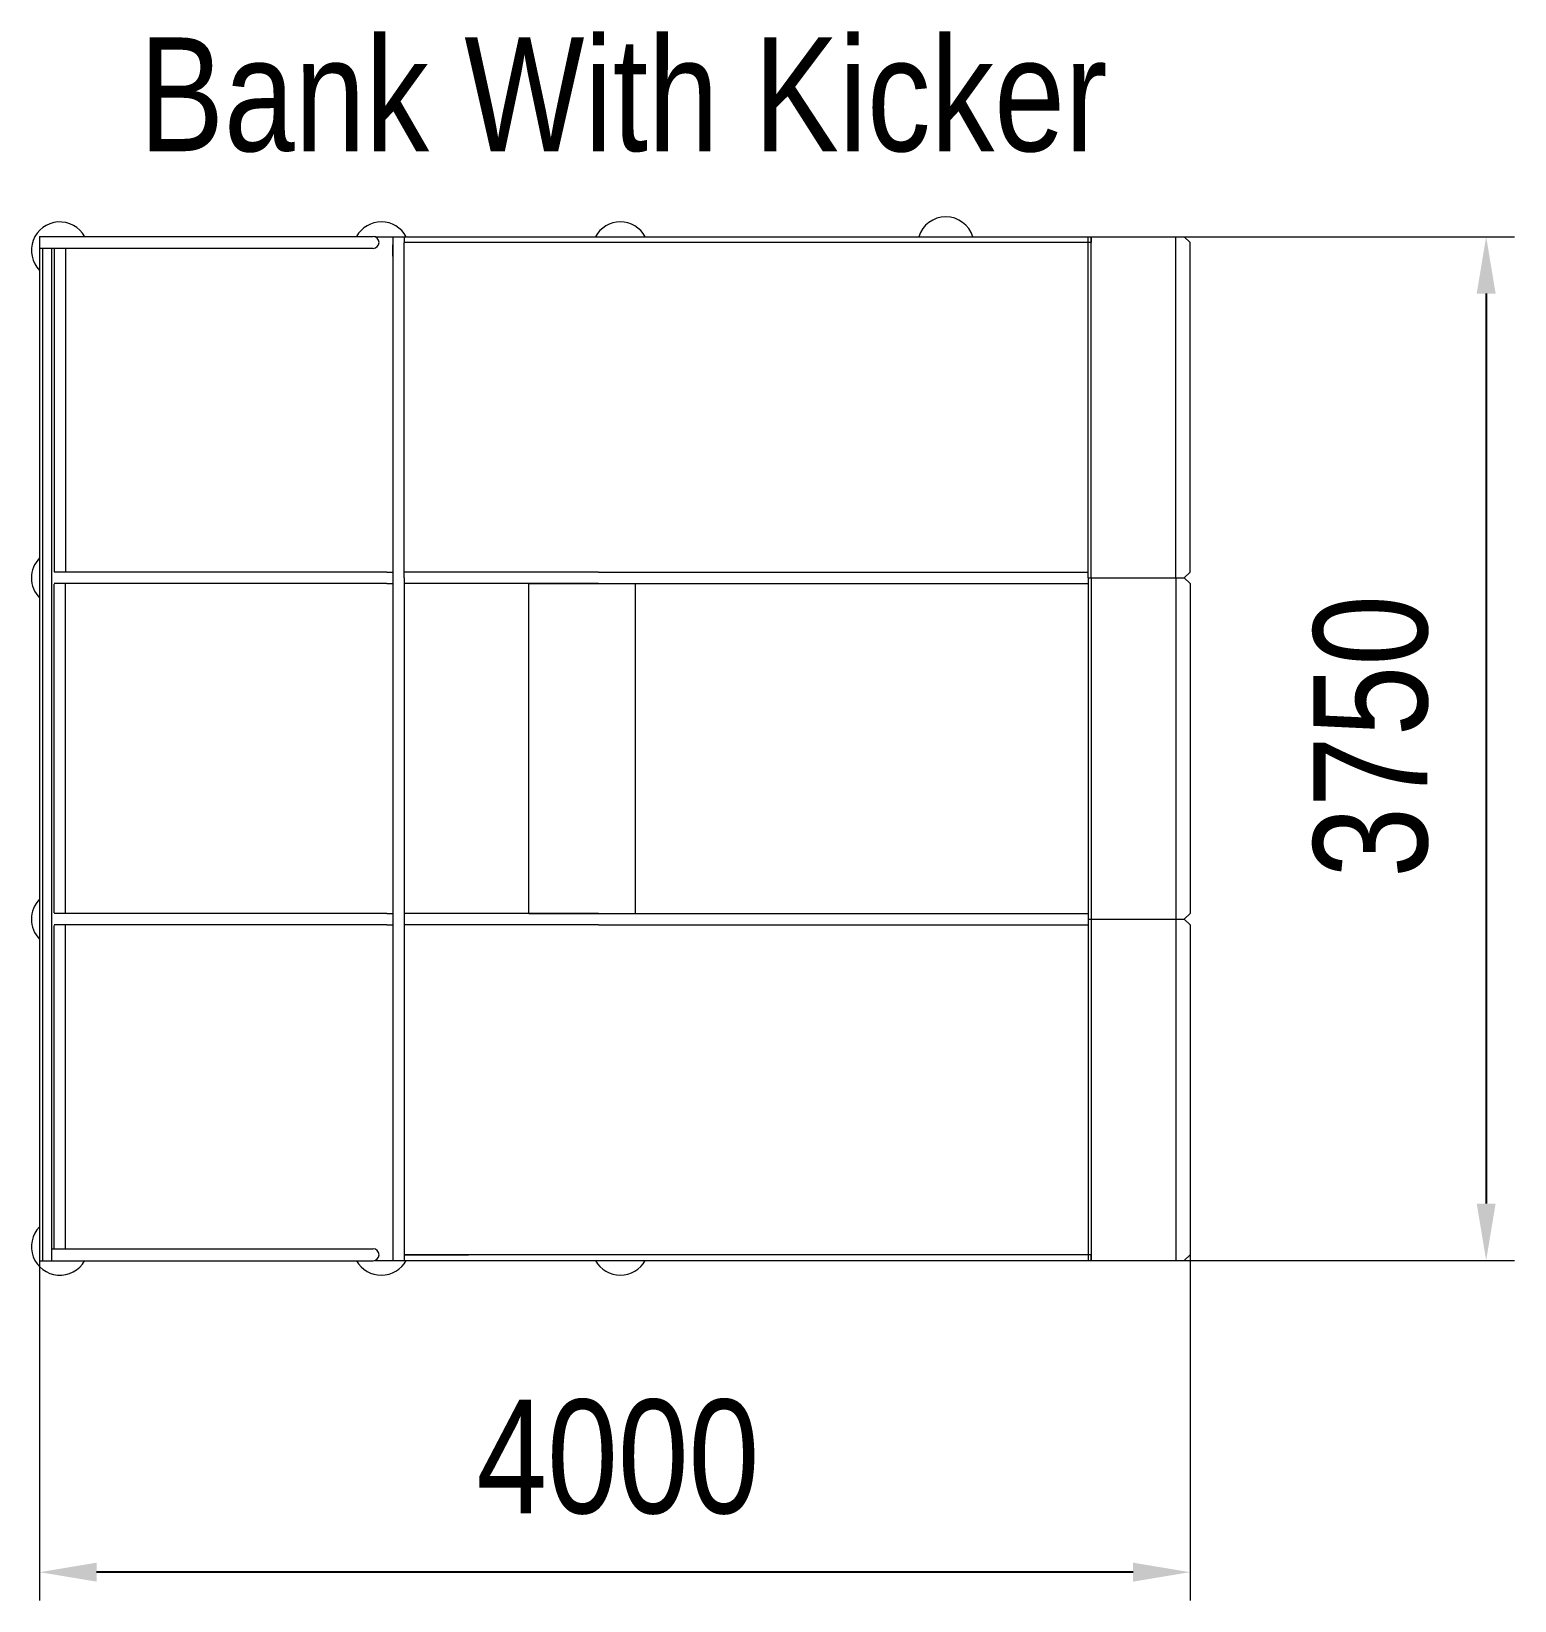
# Model space of a CAD drawing. Header units: millimetres. Extents: x 3172 to 8386, y -287 to 5231.
import ezdxf

# ---------------------------------------------------------------- set-up
doc = ezdxf.new("R2010")
doc.units = ezdxf.units.MM
doc.layers.add('DiKom', color=7, linetype='Continuous')
doc.styles.add('style1', font='arial.ttf', dxfattribs={"width": 0.8})
doc.dimstyles.new('1-50', dxfattribs={"dimtxt": 400, "dimasz": 200, "dimexe": 100, "dimexo": 0, "dimgap": 200, "dimtad": 1, "dimtxsty": 'style1', "dimcen": 200, "dimclrd": 7, "dimclre": 7, "dimclrt": 7, "dimadec": 1, "dimazin": 2, "dimtfac": 1, "dimtmove": 0, "dimatfit": 2, "dimfxl": 1, "dimlwd": 25, "dimlwe": 18, "dimarcsym": 0})

# ---------------------------------------------------------------- blocks, each defined once
blk = doc.blocks.new('*D11')
at = {"layer": 'Defpoints', "color": 0, "transparency": 16777216}
for p in [(7224.6, 4509.3), (7224.6, 909.3), (8285.6, 909.3)]:
    blk.add_point(p, dxfattribs=at)
at = {"layer": 'DiKom', "color": 7, "lineweight": 18, "transparency": 16777216}
for p, q in [((7224.6, 4509.3), (8385.6, 4509.3)), ((7224.6, 909.3), (8385.6, 909.3))]:
    blk.add_line(p, q, dxfattribs=at)
at = {"layer": 'DiKom', "color": 7, "lineweight": 25, "transparency": 16777216}
blk.add_line((8285.6, 4309.3), (8285.6, 1109.3), dxfattribs=at)
at = {"layer": 'DiKom', "color": 7, "transparency": 16777216}
for points in [[(8252.3, 4309.3), (8318.9, 4309.3), (8285.6, 4509.3)], [(8252.3, 1109.3), (8318.9, 1109.3), (8285.6, 909.3)]]:
    blk.add_solid(points, dxfattribs=at)
at = {"layer": 'DiKom', "color": 7, "transparency": 16777216, "insert": (7881.2, 2752.2), "char_height": 400, "attachment_point": 5, "rotation": 90, "style": 'style1'}
blk.add_mtext('3750', dxfattribs=at)
blk = doc.blocks.new('*D12')
at = {"layer": 'Defpoints', "color": 0, "transparency": 16777216}
for p in [(3200.8, 908.3), (7244.6, 929.3), (3200.8, -187)]:
    blk.add_point(p, dxfattribs=at)
at = {"layer": 'DiKom', "color": 7, "lineweight": 18, "transparency": 16777216}
for p, q in [((3200.8, 908.3), (3200.8, -287)), ((7244.6, 929.3), (7244.6, -287))]:
    blk.add_line(p, q, dxfattribs=at)
at = {"layer": 'DiKom', "color": 7, "lineweight": 25, "transparency": 16777216}
blk.add_line((7044.6, -187), (3400.8, -187), dxfattribs=at)
at = {"layer": 'DiKom', "color": 7, "transparency": 16777216}
for points in [[(3400.8, -153.6), (3400.8, -220.3), (3200.8, -187)], [(7044.6, -153.6), (7044.6, -220.3), (7244.6, -187)]]:
    blk.add_solid(points, dxfattribs=at)
at = {"layer": 'DiKom', "color": 7, "transparency": 16777216, "insert": (5233.4, 217.3), "char_height": 400, "attachment_point": 5, "style": 'style1'}
blk.add_mtext('4000', dxfattribs=at)

msp = doc.modelspace()

# ---------------------------------------------------------------- linework, layer by layer
at = {"layer": 'DiKom', "color": 7, "linetype": 'Continuous', "lineweight": 15}
for p, q in [((3200.807, 4510.31), (4372.818, 4510.31)), ((3200.807, 4510.31), (3200.807, 908.31)), ((4379.221, 4509.31), (4461.807, 4509.31)), ((4441.807, 4509.31), (4441.807, 909.31)), ((4441.807, 4441.31), (4441.807, 4481.31)), ((4461.807, 4509.31), (6897.197, 4509.31)), ((4481.807, 4509.31), (4481.807, 4489.31)), ((6897.197, 4489.31), (4481.807, 4489.31)), ((4481.807, 3309.31), (4481.807, 4489.31)), ((4481.807, 3309.31), (4481.807, 4489.31)), ((6886.078, 3309.31), (6886.078, 4509.31)), ((6886.078, 4509.31), (7224.611, 4509.31)), ((6897.197, 3309.31), (6897.197, 4509.31)), ((6897.197, 4509.31), (6897.197, 4489.31)), ((6897.197, 3309.31), (6897.197, 4489.31)), ((7194.95, 3309.31), (7194.95, 4509.31)), ((7224.611, 4509.31), (7244.611, 4489.31)), ((7244.611, 3329.31), (7244.611, 4489.31)), ((4372.818, 4468.31), (3202.818, 4468.31)), ((3211.807, 908.31), (3211.807, 4468.31)), ((3242.807, 4468.31), (3242.807, 908.31)), ((3251.807, 4468.31), (3251.807, 3331.31)), ((3291.807, 4468.31), (3291.807, 3331.31)), ((4421.807, 3329.31), (3251.807, 3329.31)), ((4390.807, 3329.31), (4381.807, 3329.31)), ((4421.807, 3329.31), (4412.807, 3329.31)), ((4421.807, 3329.31), (4425.807, 3329.31)), ((4421.807, 3329.31), (4441.807, 3329.31)), ((4441.807, 3329.31), (4441.807, 3289.31)), ((5165.288, 3329.31), (4481.807, 3329.31)), ((5165.288, 3329.31), (5205.288, 3329.31)), ((5205.288, 3329.31), (6886.078, 3329.31)), ((7224.611, 3309.31), (7244.611, 3329.31)), ((4421.807, 3289.31), (3251.807, 3289.31)), ((3251.807, 2131.31), (3251.807, 3287.31)), ((3291.807, 2131.31), (3291.807, 3287.31)), ((4421.807, 3289.31), (4381.807, 3289.31)), ((4421.807, 3289.31), (4425.807, 3289.31)), ((4421.807, 3289.31), (4441.807, 3289.31)), ((4481.807, 3309.31), (4481.807, 2129.31)), ((4481.807, 3309.31), (4481.807, 2109.31)), ((5165.288, 3289.31), (4481.807, 3289.31)), ((4920.231, 3289.31), (6886.078, 3289.31)), ((4920.231, 2129.31), (4920.231, 3289.31)), ((5165.288, 3289.31), (5205.288, 3289.31)), ((5205.288, 3289.31), (6886.078, 3289.31)), ((5294.421, 3289.31), (5294.421, 2129.31)), ((6886.078, 3309.31), (7224.611, 3309.31)), ((6886.078, 3309.31), (7224.611, 3309.31)), ((6886.078, 3309.31), (6886.078, 2109.31)), ((6897.197, 3309.31), (6897.197, 2109.31)), ((6897.197, 3309.31), (6897.197, 2109.31)), ((7194.95, 3309.31), (7194.95, 2109.31)), ((7224.611, 3309.31), (7244.611, 3289.31)), ((7244.611, 3289.31), (7244.611, 2129.31)), ((4421.807, 2129.31), (3251.807, 2129.31)), ((4390.807, 2129.31), (4381.807, 2129.31)), ((4421.807, 2129.31), (4412.807, 2129.31)), ((4421.807, 2129.31), (4425.807, 2129.31)), ((4421.807, 2129.31), (4441.807, 2129.31)), ((4441.807, 2129.31), (4441.807, 2089.31)), ((5165.288, 2129.31), (4481.807, 2129.31)), ((4481.807, 2109.31), (4481.807, 909.31)), ((4481.807, 2109.31), (4481.807, 909.31)), ((4920.231, 2129.31), (6886.078, 2129.31)), ((5165.288, 2129.31), (5205.288, 2129.31)), ((5205.288, 2129.31), (6886.078, 2129.31)), ((6886.078, 2109.31), (7224.611, 2109.31)), ((6886.078, 2109.31), (6886.078, 909.31)), ((6886.078, 2109.31), (7224.611, 2109.31)), ((6897.197, 2109.31), (6897.197, 909.31)), ((6897.197, 2109.31), (6897.197, 929.31)), ((7194.95, 2109.31), (7194.95, 909.31)), ((7224.611, 2109.31), (7244.611, 2129.31)), ((7224.611, 2109.31), (7244.611, 2089.31)), ((4421.807, 2089.31), (3251.807, 2089.31)), ((3251.807, 950.31), (3251.807, 2087.31)), ((3291.807, 950.31), (3291.807, 2087.31)), ((4421.807, 2089.31), (4381.807, 2089.31)), ((4421.807, 2089.31), (4425.807, 2089.31)), ((4421.807, 2089.31), (4441.807, 2089.31)), ((5165.288, 2089.31), (4481.807, 2089.31)), ((5165.288, 2089.31), (5205.288, 2089.31)), ((5205.288, 2089.31), (6886.078, 2089.31)), ((7244.611, 2089.31), (7244.611, 929.31)), ((3242.807, 950.31), (4372.818, 950.31)), ((4441.807, 977.31), (4441.807, 937.31)), ((3200.807, 908.31), (4372.818, 908.31)), ((4379.221, 909.31), (4461.807, 909.31)), ((4461.807, 909.31), (6897.197, 909.31)), ((6296.078, 929.31), (4481.807, 929.31)), ((6897.197, 929.31), (4481.807, 929.31)), ((4481.807, 929.31), (4708.046, 929.31)), ((6886.078, 909.31), (7224.611, 909.31)), ((6897.197, 909.31), (6897.197, 929.31)), ((7224.611, 909.31), (7244.611, 929.31))]:
    msp.add_line(p, q, dxfattribs=at)
for centre, radius, start, end in [((3271.807, 4461.31), 100, 28.685402, 224.765085), ((4401.807, 4461.31), 100, 28.685402, 150.659418), ((5242.121, 4461.31), 100, 28.685402, 151.314598), ((6386.078, 4479.01), 100, 17.63788, 162.36212), ((4372.818, 4489.31), 21, 0, 90), ((4372.818, 4489.31), 21, 270, 0), ((3271.807, 3309.31), 100, 135.234915, 224.765085), ((3271.807, 2109.31), 100, 135.234915, 224.765085), ((3271.807, 957.31), 100, 135.234915, 330.659418), ((4372.818, 929.31), 21, 0, 90), ((4401.807, 957.31), 100, 209.340582, 331.314598), ((4372.818, 929.31), 21, 270, 0), ((5242.121, 957.31), 100, 208.685402, 331.314598)]:
    msp.add_arc(centre, radius, start, end, dxfattribs=at)

# ---------------------------------------------------------------- texts
at = {"layer": 'DiKom', "insert": (3550.787, 5210.061), "char_height": 400, "attachment_point": 1, "style": 'style1'}
msp.add_mtext_dynamic_manual_height_columns('Bank With Kicker', width=4401.49875, gutter_width=12.5, heights=[0], dxfattribs=at)

# ---------------------------------------------------------------- dimensions: what is measured, and where the dimension line sits
at = {"layer": 'DiKom'}
dim = msp.add_linear_dim(base=(8285.588, 909.31), p1=(7224.611, 4509.31), p2=(7224.611, 909.31), angle=90, text='3750', dimstyle='1-50', dxfattribs=at)
dim.commit()
dim.dimension.update_dxf_attribs({"geometry": '*D11', "text_midpoint": (8285.588, 2752.207), "dimtype": 160})
dim = msp.add_linear_dim(base=(3200.807, -186.953), p1=(7244.611, 929.31), p2=(3200.807, 908.31), text='4000', dimstyle='1-50', dxfattribs=at)
dim.commit()
dim.dimension.update_dxf_attribs({"geometry": '*D12', "text_midpoint": (5233.392, -186.953), "dimtype": 160})

doc.saveas('drawing.dxf')
